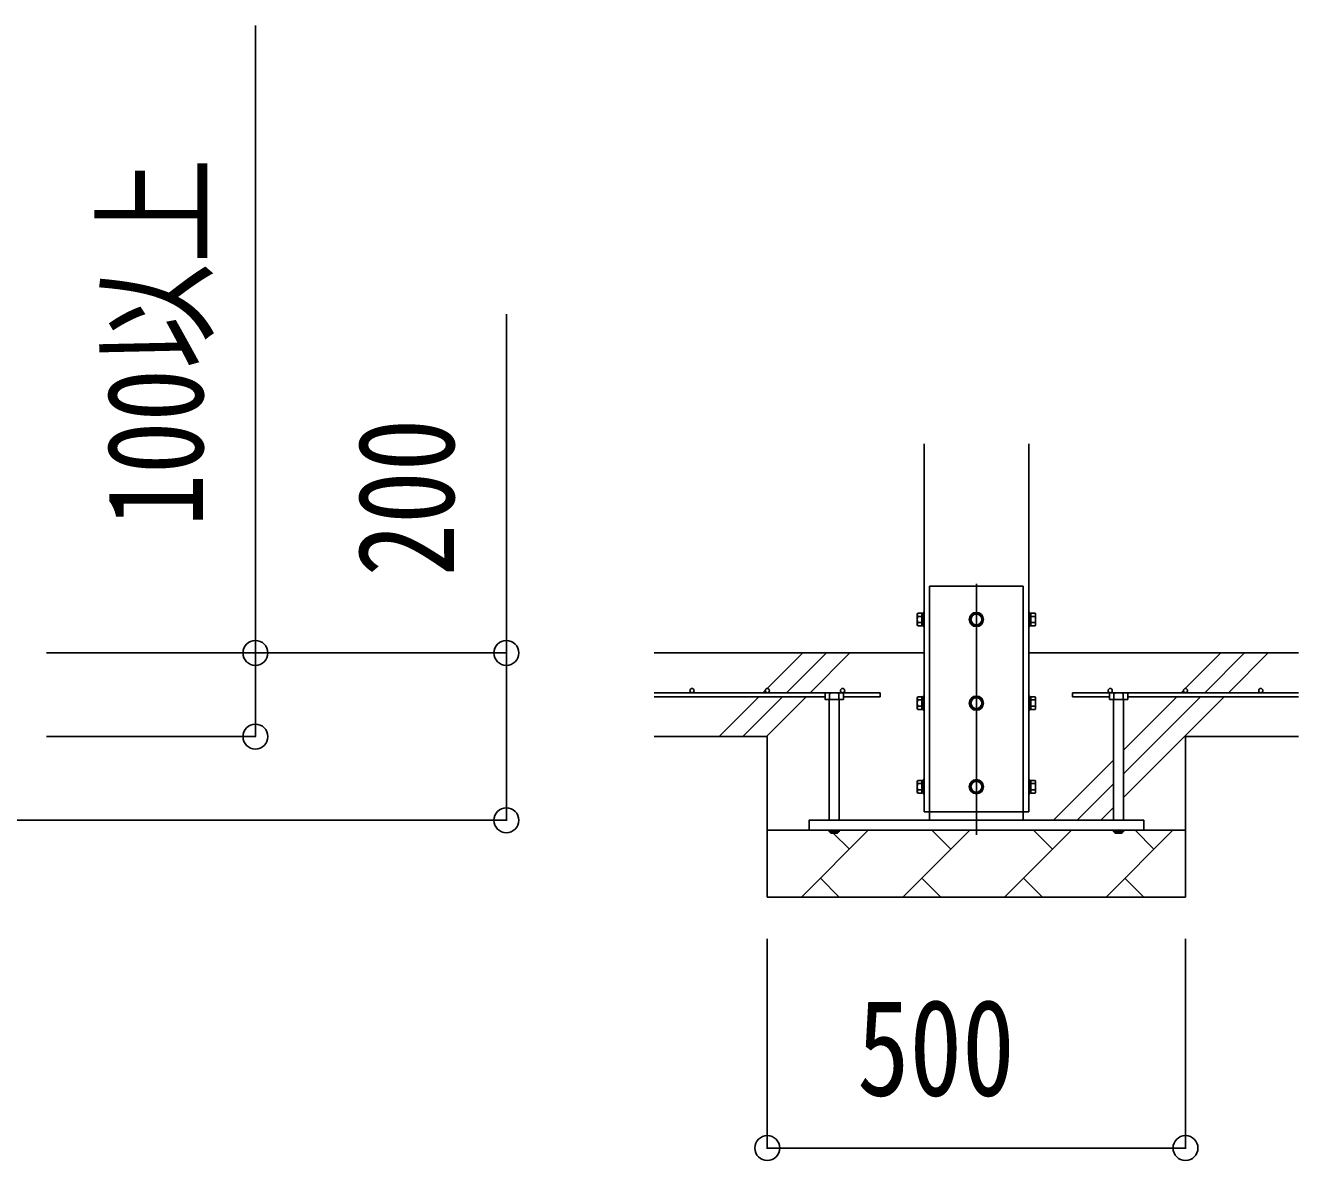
# Model space of a CAD drawing. Units: millimetres, scale not verified. Extents: x -14718 to 14718, y -10395 to 10395.
# Drawn here: x 38 to 1560, y -6502 to -5145 of the extents above; entities that cross this region are included whole.
import ezdxf
from ezdxf.enums import TextEntityAlignment as Align

# ---------------------------------------------------------------- set-up
doc = ezdxf.new("R2010")
doc.units = ezdxf.units.MM
doc.header["$LTSCALE"] = 40
for name, color, linetype in [('0-3_YKK_11', 7, 'Continuous'), ('0-4_YKK_12', 2, 'Continuous'), ('0-5_YKK_13', 4, 'Continuous'), ('0-6_YKK_A1', 4, 'Continuous'), ('0-7_YKK_D', 6, 'Continuous')]:
    doc.layers.add(name, color=color, linetype=linetype)
doc.styles.add('ＭＳ ゴシック', font='')
doc.styles.get('ＭＳ ゴシック').set_extended_font_data('MS Gothic')

msp = doc.modelspace()

# ---------------------------------------------------------------- linework, layer by layer
at = {"layer": '0-3_YKK_11'}
for p, q in [((924.57, -6107.5), (974.57, -6107.5)), ((1424.57, -6107.5), (1374.57, -6107.5))]:
    msp.add_line(p, q, dxfattribs=at)
at = {"layer": '0-4_YKK_12'}
msp.add_line((1174.57, -5813), (1174.57, -6113), dxfattribs=at)
at = {"layer": '0-5_YKK_13'}
for p, q in [((1118.57, -5815.5), (1230.57, -5815.5)), ((1230.57, -6085.5), (1230.57, -5815.5)), ((1103.87, -5849.01), (1104.45, -5848.01)), ((1103.87, -5849.01), (1103.87, -5862)), ((1109.37, -5848.01), (1104.45, -5848.01)), ((1109.37, -5851.75), (1104.45, -5851.75)), ((1109.37, -5859.25), (1104.45, -5859.25)), ((1109.37, -5848.01), (1109.37, -5863.01)), ((1110.97, -5848.46), (1109.37, -5848.46)), ((1109.37, -5855), (1109.37, -5848.46)), ((1109.37, -5855), (1110.97, -5855)), ((1109.37, -5856), (1110.97, -5856)), ((1109.37, -5862.55), (1109.37, -5856)), ((1110.97, -5855), (1110.97, -5848.46)), ((1110.97, -5862.55), (1110.97, -5856)), ((1238.17, -5848.45), (1239.77, -5848.45)), ((1238.17, -5855), (1238.17, -5848.45)), ((1239.77, -5855), (1238.17, -5855)), ((1239.77, -5856), (1238.17, -5856)), ((1238.17, -5862.55), (1238.17, -5856)), ((1239.77, -5847.99), (1244.69, -5847.99)), ((1239.77, -5847.99), (1239.77, -5863.01)), ((1239.77, -5855), (1239.77, -5848.45)), ((1239.77, -5851.75), (1244.69, -5851.75)), ((1239.77, -5862.55), (1239.77, -5856)), ((1239.77, -5859.25), (1244.69, -5859.25)), ((1245.27, -5849), (1244.69, -5847.99)), ((1245.27, -5849), (1245.27, -5862)), ((1103.87, -5862), (1104.45, -5863.01)), ((1109.37, -5863.01), (1104.45, -5863.01)), ((1109.37, -5862.55), (1110.97, -5862.55)), ((1239.77, -5862.55), (1238.17, -5862.55)), ((1239.77, -5863.01), (1244.69, -5863.01)), ((1245.27, -5862), (1244.69, -5863.01)), ((995.07, -5943), (993.6, -5943.85)), ((995.07, -5943), (1014.07, -5943)), ((998.57, -5951), (998.57, -6095.5)), ((999.08, -5951), (999.08, -5943.85)), ((1010.05, -5951), (1010.05, -5943.85)), ((1010.57, -5951), (1010.57, -6095.5)), ((1014.07, -5943), (1015.54, -5943.85)), ((1015.54, -5951), (1015.54, -5943.85)), ((1103.87, -5949.01), (1104.45, -5948.01)), ((1103.87, -5949.01), (1103.87, -5962)), ((1109.37, -5948.01), (1104.45, -5948.01)), ((1109.37, -5948.01), (1109.37, -5963.01)), ((1110.97, -5948.46), (1109.37, -5948.46)), ((1109.37, -5955), (1109.37, -5948.46)), ((1110.97, -5955), (1110.97, -5948.46)), ((1238.17, -5948.45), (1239.77, -5948.45)), ((1238.17, -5955), (1238.17, -5948.45)), ((1239.77, -5947.99), (1244.69, -5947.99)), ((1239.77, -5947.99), (1239.77, -5963.01)), ((1239.77, -5955), (1239.77, -5948.45)), ((1245.27, -5949), (1244.69, -5947.99)), ((1245.27, -5949), (1245.27, -5962)), ((1335.07, -5943), (1333.6, -5943.85)), ((1333.6, -5951), (1333.6, -5943.85)), ((1354.07, -5943), (1335.07, -5943)), ((1338.57, -5951), (1338.57, -6095.5)), ((1339.08, -5951), (1339.08, -5943.85)), ((1350.05, -5951), (1350.05, -5943.85)), ((1350.57, -5951), (1350.57, -6095.5)), ((1354.07, -5943), (1355.54, -5943.85)), ((1103.87, -5962), (1104.45, -5963.01)), ((1109.37, -5951.75), (1104.45, -5951.75)), ((1109.37, -5959.25), (1104.45, -5959.25)), ((1109.37, -5963.01), (1104.45, -5963.01)), ((1109.37, -5955), (1110.97, -5955)), ((1109.37, -5956), (1110.97, -5956)), ((1109.37, -5962.55), (1109.37, -5956)), ((1109.37, -5962.55), (1110.97, -5962.55)), ((1110.97, -5962.55), (1110.97, -5956)), ((1239.77, -5955), (1238.17, -5955)), ((1239.77, -5956), (1238.17, -5956)), ((1238.17, -5962.55), (1238.17, -5956)), ((1239.77, -5962.55), (1238.17, -5962.55)), ((1239.77, -5951.75), (1244.69, -5951.75)), ((1239.77, -5962.55), (1239.77, -5956)), ((1239.77, -5959.25), (1244.69, -5959.25)), ((1239.77, -5963.01), (1244.69, -5963.01)), ((1245.27, -5962), (1244.69, -5963.01)), ((1103.87, -6049.01), (1104.45, -6048.01)), ((1103.87, -6049.01), (1103.87, -6062)), ((1109.37, -6048.01), (1104.45, -6048.01)), ((1109.37, -6051.75), (1104.45, -6051.75)), ((1109.37, -6048.01), (1109.37, -6063.01)), ((1110.97, -6048.46), (1109.37, -6048.46)), ((1109.37, -6055), (1109.37, -6048.46)), ((1109.37, -6055), (1110.97, -6055)), ((1109.37, -6056), (1110.97, -6056)), ((1109.37, -6062.55), (1109.37, -6056)), ((1110.97, -6055), (1110.97, -6048.46)), ((1110.97, -6062.55), (1110.97, -6056)), ((1238.17, -6048.45), (1239.77, -6048.45)), ((1238.17, -6055), (1238.17, -6048.45)), ((1239.77, -6055), (1238.17, -6055)), ((1239.77, -6056), (1238.17, -6056)), ((1238.17, -6062.55), (1238.17, -6056)), ((1239.77, -6047.99), (1244.69, -6047.99)), ((1239.77, -6047.99), (1239.77, -6063.01)), ((1239.77, -6055), (1239.77, -6048.45)), ((1239.77, -6051.75), (1244.69, -6051.75)), ((1239.77, -6062.55), (1239.77, -6056)), ((1245.27, -6049), (1244.69, -6047.99)), ((1245.27, -6049), (1245.27, -6062)), ((1103.87, -6062), (1104.45, -6063.01)), ((1109.37, -6059.25), (1104.45, -6059.25)), ((1109.37, -6063.01), (1104.45, -6063.01)), ((1109.37, -6062.55), (1110.97, -6062.55)), ((1239.77, -6062.55), (1238.17, -6062.55)), ((1239.77, -6059.25), (1244.69, -6059.25)), ((1239.77, -6063.01), (1244.69, -6063.01)), ((1245.27, -6062), (1244.69, -6063.01)), ((1230.57, -6095.5), (1230.57, -6085.5)), ((998.57, -6095.5), (1010.57, -6095.5)), ((1350.57, -6095.5), (1338.57, -6095.5)), ((998.57, -6109), (1010.57, -6109)), ((1350.57, -6109), (1338.57, -6109))]:
    msp.add_line(p, q, dxfattribs=at)
for points in [[(1118.57, -6095.5), (1118.57, -6085.5), (1118.57, -5815.5)], [(1112.07, -5847), (1110.97, -5847), (1110.97, -5864), (1112.07, -5864)], [(1237.07, -5847), (1238.17, -5847), (1238.17, -5864), (1237.07, -5864)], [(1015.54, -5951), (993.6, -5951), (993.6, -5943.85)], [(1112.07, -5947), (1110.97, -5947), (1110.97, -5964), (1112.07, -5964)], [(1237.07, -5947), (1238.17, -5947), (1238.17, -5964), (1237.07, -5964)], [(1333.6, -5951), (1355.54, -5951), (1355.54, -5943.85)], [(1112.07, -6047), (1110.97, -6047), (1110.97, -6064), (1112.07, -6064)], [(1237.07, -6047), (1238.17, -6047), (1238.17, -6064), (1237.07, -6064)], [(998.57, -6107.5), (998.57, -6109), (1000.57, -6111), (1008.57, -6111)], [(1010.57, -6107.5), (1010.57, -6109), (1008.57, -6111)], [(1338.57, -6107.5), (1338.57, -6109), (1340.57, -6111)], [(1350.57, -6107.5), (1350.57, -6109), (1348.57, -6111), (1340.57, -6111)]]:
    msp.add_lwpolyline(points, dxfattribs=at)
for points in [[(1174.57, -5847.99), (1168.07, -5851.75), (1168.07, -5859.25), (1174.57, -5863.01), (1181.07, -5859.25), (1181.07, -5851.75)], [(1174.57, -5947.99), (1168.07, -5951.75), (1168.07, -5959.25), (1174.57, -5963.01), (1181.07, -5959.25), (1181.07, -5951.75)], [(1174.57, -6047.99), (1168.07, -6051.75), (1168.07, -6059.25), (1174.57, -6063.01), (1181.07, -6059.25), (1181.07, -6051.75)], [(974.57, -6107.5), (1374.57, -6107.5), (1374.57, -6095.5), (974.57, -6095.5)]]:
    msp.add_lwpolyline(points, close=True, dxfattribs=at)
for centre, radius in [((1174.57, -5855.5), 8.5), ((1174.57, -5855.5), 6.5), ((1174.57, -5955.5), 8.5), ((1174.57, -5955.5), 6.5), ((1174.57, -6055.5), 8.5), ((1174.57, -6055.5), 6.5)]:
    msp.add_circle(centre, radius, dxfattribs=at)
for centre, radius, start, end in [((1107.17, -5849.88), 3.31, 145.51973, 214.48027), ((1116.29, -5855.5), 12.42, 162.41205, 197.58795), ((1107.19, -5861.13), 3.32, 145.61575, 214.38425), ((1174.57, -5855.5), 7.05, 157.21814, 202.78186), ((1174.57, -5855.5), 7.05, 97.21814, 142.78186), ((1174.57, -5855.5), 7.05, 217.21814, 262.78186), ((1174.57, -5855.5), 7.05, 37.21814, 82.78186), ((1174.57, -5855.5), 7.05, 277.21814, 322.78186), ((1174.57, -5855.5), 7.05, 337.21814, 22.78186), ((1241.95, -5849.87), 3.32, 325.61575, 34.38425), ((1232.85, -5855.5), 12.42, 342.41205, 17.58795), ((1241.95, -5861.13), 3.32, 325.61575, 34.38425), ((996.34, -5947.86), 4.86, 55.61575, 124.38425), ((1004.57, -5961.15), 18.15, 72.41205, 107.58795), ((1012.8, -5947.86), 4.86, 55.61575, 124.38425), ((1107.17, -5949.88), 3.31, 145.51973, 214.48027), ((1174.57, -5955.5), 7.05, 97.21814, 142.78186), ((1174.57, -5955.5), 7.05, 37.21814, 82.78186), ((1241.95, -5949.87), 3.32, 325.61575, 34.38425), ((1336.34, -5947.86), 4.86, 55.61575, 124.38425), ((1344.57, -5961.15), 18.15, 72.41205, 107.58795), ((1352.8, -5947.86), 4.86, 55.61575, 124.38425), ((1116.29, -5955.5), 12.42, 162.41205, 197.58795), ((1107.19, -5961.13), 3.32, 145.61575, 214.38425), ((1174.57, -5955.5), 7.05, 157.21814, 202.78186), ((1174.57, -5955.5), 7.05, 217.21814, 262.78186), ((1174.57, -5955.5), 7.05, 277.21814, 322.78186), ((1174.57, -5955.5), 7.05, 337.21814, 22.78186), ((1232.85, -5955.5), 12.42, 342.41205, 17.58795), ((1241.95, -5961.13), 3.32, 325.61575, 34.38425), ((1107.17, -6049.88), 3.31, 145.51973, 214.48027), ((1116.29, -6055.5), 12.42, 162.41205, 197.58795), ((1174.57, -6055.5), 7.05, 157.21814, 202.78186), ((1174.57, -6055.5), 7.05, 97.21814, 142.78186), ((1174.57, -6055.5), 7.05, 37.21814, 82.78186), ((1174.57, -6055.5), 7.05, 337.21814, 22.78186), ((1241.95, -6049.87), 3.32, 325.61575, 34.38425), ((1232.85, -6055.5), 12.42, 342.41205, 17.58795), ((1107.19, -6061.13), 3.32, 145.61575, 214.38425), ((1174.57, -6055.5), 7.05, 217.21814, 262.78186), ((1174.57, -6055.5), 7.05, 277.21814, 322.78186), ((1241.95, -6061.13), 3.32, 325.61575, 34.38425)]:
    msp.add_arc(centre, radius, start, end, dxfattribs=at)
at = {"layer": '0-6_YKK_A1'}
for p, q in [((1112.07, -5645.5), (1112.07, -6085.5)), ((1237.07, -6085.5), (1237.07, -5645.5)), ((1112.07, -5895.5), (789.41, -5895.5)), ((924.35, -5938.01), (966.86, -5895.5)), ((947.64, -5943), (995.14, -5895.5)), ((975.92, -5943), (1023.42, -5895.5)), ((1559.73, -5895.5), (1237.07, -5895.5)), ((1424.35, -5938.01), (1466.86, -5895.5)), ((1447.64, -5943), (1495.14, -5895.5)), ((1475.92, -5943), (1523.42, -5895.5)), ((1059.57, -5943), (789.41, -5943)), ((993.6, -5948), (789.41, -5948)), ((866.86, -5995.5), (914.36, -5948)), ((895.14, -5995.5), (942.64, -5948)), ((919.36, -5943), (922.08, -5940.28)), ((923.42, -5995.5), (970.92, -5948)), ((1059.57, -5948), (1015.54, -5948)), ((1059.57, -5943), (1059.57, -5948)), ((1289.57, -5943), (1559.73, -5943)), ((1289.57, -5943), (1289.57, -5948)), ((1289.57, -5948), (1333.6, -5948)), ((1350.57, -6068.35), (1470.92, -5948)), ((1350.57, -6040.07), (1442.64, -5948)), ((1350.57, -6011.79), (1414.36, -5948)), ((1355.54, -5948), (1559.73, -5948)), ((1419.36, -5943), (1422.08, -5940.28)), ((789.41, -5995.5), (924.57, -5995.5)), ((924.57, -5995.5), (924.57, -6187.5)), ((1424.57, -5995.5), (1559.73, -5995.5)), ((1424.57, -5995.5), (1424.57, -6187.5)), ((1266.86, -6095.5), (1338.57, -6023.79)), ((1295.14, -6095.5), (1338.57, -6052.07)), ((1112.07, -6085.5), (1237.07, -6085.5)), ((1323.42, -6095.5), (1338.57, -6080.35)), ((1118.57, -6095.5), (974.57, -6095.5)), ((974.57, -6095.5), (974.57, -6107.5)), ((1230.57, -6095.5), (1374.57, -6095.5)), ((1374.57, -6095.5), (1374.57, -6107.5)), ((974.57, -6107.5), (924.57, -6107.5)), ((1424.57, -6107.5), (924.57, -6107.5)), ((965.31, -6187.5), (1045.31, -6107.5)), ((1022.64, -6130.16), (1003.48, -6111)), ((1086.73, -6187.5), (1166.73, -6107.5)), ((1144.07, -6130.16), (1121.4, -6107.5)), ((1208.15, -6187.5), (1288.15, -6107.5)), ((1265.49, -6130.16), (1242.83, -6107.5)), ((1329.57, -6187.5), (1409.57, -6107.5)), ((1386.91, -6130.16), (1364.25, -6107.5)), ((1374.57, -6107.5), (1424.57, -6107.5)), ((987.97, -6164.84), (1010.63, -6187.5)), ((1109.39, -6164.84), (1132.05, -6187.5)), ((1230.81, -6164.84), (1253.47, -6187.5)), ((1352.23, -6164.84), (1374.89, -6187.5)), ((1424.57, -6187.5), (924.57, -6187.5))]:
    msp.add_line(p, q, dxfattribs=at)
for centre in [(834.57, -5940.5), (924.57, -5940.5), (1014.57, -5940.5), (1334.57, -5940.5), (1424.57, -5940.5), (1514.57, -5940.5)]:
    msp.add_circle(centre, 2.5, dxfattribs=at)
at = {"layer": '0-7_YKK_D'}
for p, q in [((62.57, -5895.5), (313.07, -5895.5)), ((62.57, -5895.5), (613.57, -5895.5)), ((62.57, -5995.5), (313.07, -5995.5)), ((-337.43, -6095.5), (613.57, -6095.5)), ((924.57, -6237.5), (924.57, -6488.5)), ((1424.57, -6237.5), (1424.57, -6488.5)), ((1424.57, -6487.5), (924.57, -6487.5))]:
    msp.add_line(p, q, dxfattribs=at)
for points in [[(312.57, -5995.5), (312.57, -5895.5), (312.57, -5145.3)], [(612.57, -6095.5), (612.57, -5895.5), (612.57, -5490.4)]]:
    msp.add_lwpolyline(points, dxfattribs=at)
for centre in [(312.57, -5895.5), (612.57, -5895.5), (312.57, -5995.5), (612.57, -6095.5), (924.57, -6487.5), (1424.57, -6487.5)]:
    msp.add_circle(centre, 14.88, dxfattribs=at)

# ---------------------------------------------------------------- texts
at = {"layer": '0-7_YKK_D', "style": 'ＭＳ ゴシック', "width": 0.8}
for s, p in [('100以上', (284.57, -5744.5)), ('200', (584.57, -5804))]:
    msp.add_text(s, height=115.5, rotation=90, dxfattribs=at).set_placement(p, align=Align.BOTTOM_LEFT)
msp.add_text('500', height=115.5, dxfattribs=at).set_placement((1031.77, -6459.5), align=Align.BOTTOM_LEFT)

doc.saveas('drawing.dxf')
